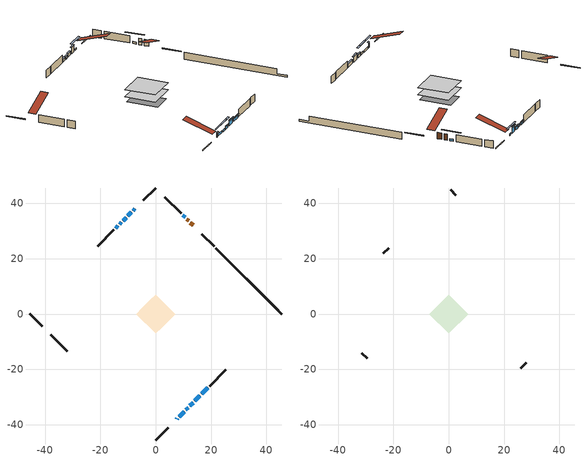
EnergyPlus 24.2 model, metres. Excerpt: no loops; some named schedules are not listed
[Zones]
conditioned space
 floor outside (Floor1 construction): -3.83,0 0,3.83 3.83,0 0,-3.83 z1.31
 floor adiabatic (AdiabaticFloorConstruction): -6.97,0 0,6.97 6.97,0 0,-6.97 z1.31
 floor foundation (Slab1 construction): -5.95,1.21 -1.21,5.95 5.95,-1.21 1.21,-5.95 z-0.98
 wall outside (RimJoist1 construction): 0,-45.55 4.46,-41.09 / -45.55,0 -41.09,-4.46 / 0,45.55 -4.46,41.09 / 21.09,24.45 16.63,28.91 z1.31:1.61
 wall outside (AdiabaticWallConstruction 1): 13.53,32.02 12.55,32.99 / 11.9,33.65 11.29,34.26 z1.31:3.34
 wall outside (AdiabaticWallConstruction): 7.56,-37.98 7.78,-37.77 z1.31:2.91; 10.63,34.92 9.82,35.73 / 10.92,-34.62 11.72,-33.83 z1.31:1.97; -7.56,37.98 -8.16,37.39 z1.31:1.82; 8.44,-37.11 10.27,-35.28 z1.31:2.02; 12.37,-33.17 13.51,-32.04 z1.31:2.17; -8.81,36.73 -10.04,35.51 z1.31:3.34; -10.69,34.85 -11.77,33.78 / 16.65,-28.9 18.81,-26.74 z1.31:2.3; -12.43,33.12 -13.02,32.52 z1.31:2; -13.68,31.87 -14.49,31.06 z1.31:2.15; 14.16,-31.39 15.99,-29.55 z1.31:2.99
 wall outside (Wall1 construction): 19.46,-26.08 25.37,-20.18 / -37.98,-7.56 -32.08,-13.47 / -15.14,30.4 -21.05,24.5 / 9.16,36.38 3.26,42.29 z1.31:3.75
 wall foundation (FoundationWall1 construction): 21.75,23.79,-0.98 21.75,23.79,1.31 43.17,2.38,1.31 43.17,2.38,-0.33 45.55,0,-0.33 45.55,0,-0.98
 window (WindowConstruction 6): 7.56,-37.98 7.78,-37.77 z1.31:2.91
 window (WindowConstruction 8): 10.63,34.92 9.82,35.73 z1.31:1.97
 window (WindowConstruction 9): -7.56,37.98 -8.16,37.39 z1.31:1.82
 window (WindowConstruction 10): 8.44,-37.11 10.27,-35.28 z1.31:2.02
 window (WindowConstruction 11): 10.93,-34.62 11.72,-33.83 z1.31:1.97
 window (WindowConstruction 7): 12.37,-33.17 13.5,-32.04 z1.31:2.17
 window (WindowConstruction): -8.81,36.73 -10.04,35.51 z1.31:3.34
 window (WindowConstruction 1): -10.69,34.85 -11.77,33.78 z1.31:2.3
 window (WindowConstruction 2): -12.43,33.12 -13.02,32.53 z1.31:2
 window (WindowConstruction 3): -13.68,31.87 -14.49,31.06 z1.31:2.15
 window (WindowConstruction 4): 14.16,-31.39 15.99,-29.55 z1.31:2.99
 window (WindowConstruction 5): 16.65,-28.9 18.81,-26.74 z1.31:2.3
 door (Door): 13.53,32.02 12.55,32.99 z1.31:3.34
 door (Door 1): 11.9,33.65 11.29,34.26 z1.31:3.34
 ceiling adiabatic (AdiabaticFloorConstruction): 0,-6.97 6.97,0 0,6.97 -6.97,0 z1.31
attic - vented
 floor to conditioned space (Floor2 construction Reversed): -6.97,0 0,6.97 6.97,0 0,-6.97 z3.75
 wall outside (Wall2 construction): 26.02,-19.52 27.97,-17.58 / -31.42,-14.13 -29.47,-16.07 / -21.7,23.84 -23.65,21.9 / 2.6,42.94 0.66,44.89 z1.31:3.75
 roof outside (Roof1 construction): 6.91,-38.64,3.75 0.12,-31.85,6.95 -1.67,-33.64,6.95 5.12,-40.43,3.75; -38.64,-6.91,3.75 -31.85,-0.12,6.95 -33.64,1.67,6.95 -40.43,-5.12,3.75; -6.91,38.64,3.75 -0.12,31.85,6.95 1.67,33.64,6.95 -5.12,40.43,3.75; 14.19,31.36,3.75 7.4,24.57,6.95 9.19,22.78,6.95 15.98,29.57,3.75
shading: 7.92,-37.62 7.42,-38.12 7.71,-38.41 8.21,-37.92 z3.11; 7.95,37.59 12.5,33.05 12.79,33.34 8.25,37.88 z4.61; -10.02,35.52 -5.7,39.85 -5.99,40.14 -10.31,35.81 z4.46; 12.13,-33.41 6.57,-38.98 6.86,-39.27 12.43,-33.7 z4.66; 13.58,-31.96 9.06,-36.49 9.35,-36.78 13.87,-32.26 z4.61; 13.65,-31.9 12.23,-33.32 12.52,-33.61 13.94,-32.19 z2.37; -10.18,35.37 -8.67,36.87 -8.96,37.17 -10.47,35.66 z3.54; -11.91,33.63 -10.55,35 -10.84,35.29 -12.2,33.92 z2.5; -13.16,32.38 -12.29,33.26 -12.58,33.55 -13.45,32.67 z2.2; -14.63,30.92 -13.54,32.01 -13.83,32.3 -14.92,31.21 z2.35; 16.14,-29.41 14.02,-31.53 14.31,-31.82 16.43,-29.7 z3.19; 18.95,-26.6 16.51,-29.04 16.8,-29.33 19.24,-26.89 z2.5
[Building]
Building 1: Terrain=Suburbs
[Site:Location]
Montreal Mirabel Intl AP_QC: Latitude {deg}=45.68; Longitude {deg}=-74.03; Time Zone {hr}=-5; Elevation {m}=82; Keep Site Location Information=Yes
[Site:GroundTemperature:Shallow]
0.642858, -1.75623, -1.94836, -0.80987, 3.76054, 8.30966, 12.2535, 14.7518, 14.9641, 12.9321, 9.08883, 4.67926
[Site:WaterMainsTemperature]
Calculation Method=Schedule; Temperature Schedule=mains temperature schedule
[Material] Roughness=Rough; Thermal Absorptance=0.9
Name | Thickness {m} | Conductivity {W/m-K} | Density {kg/m3} | Specific Heat {J/kg-K} | Solar Absorptance | Visible Absorptance
asphalt or fiberglass shingles | 0.00635 | 0.162714 | 1121.4 | 1465.45 | 0.4 | 0.4
ceiling loosefill ins | 0.169333 | 0.0480833 | 16.02 | 1046.75 | 0.7 | 0.7
ceiling stud and cavity | 0.1397 | 0.262704 | 65.682 | 1177.47 | 0.7 | 0.7
concrete 4.0 in. | 0.1016 | 1.803125 | 2242.8 | 837.4 | 0.7 | 0.7
concrete 8.0 in. | 0.2032 | 1.803125 | 2242.8 | 837.4 | 0.7 | 0.7
door material | 0.04445 | 0.0451087 | 512.64 | 1214.23 | 0.7 | 0.7
door material 1 | 0.04445 | 0.20624 | 512.64 | 1214.23 | 0.7 | 0.7
exterior vertical ins | 0.0398443 | 0.029427 | 32.04 | 1214.23 | 0.7 | 0.7
floor covering | 0.0127 | 0.0433444 | 54.468 | 1339.84 | 0.6 | 0.6
floor rigid ins | 0.051816 | 0.029427 | 32.04 | 1214.23 | 0.7 | 0.7
floor rigid ins 1; wall rigid ins | 0.512978 | 0.029427 | 32.04 | 1214.23 | 0.7 | 0.7
floor stud and cavity | 0.1397 | 0.0894249 | 92.3553 | 1139.71 | 0.7 | 0.7
floor stud and cavity 1 | 0.1397 | 1.75129 | 37.0049 | 1207.88 | 0.7 | 0.7
furniture material conditioned space 1 | 0.1524 | 0.115458 | 640.8 | 1214.23 | 0.6 | 0.6
gypsum board | 0.0127 | 0.160291 | 801 | 837.4 | 0.6 | 0.6
gypsum board 1 | 0.0127 | 0.160291 | 801 | 837.4 | 0.7 | 0.7
osb sheathing 0.5 in. | 0.0127 | 0.115458 | 512.64 | 1214.23 | 0.7 | 0.7
osb sheathing 0.75 in. | 0.01905 | 0.115458 | 512.64 | 1214.23 | 0.7 | 0.7
rim joist stud and cavity | 0.0508 | 0.103237 | 50.32683 | 1063.81 | 0.6 | 0.6
wall stud and cavity | 0.1397 | 0.0817921 | 139.0536 | 1170.24 | 0.7 | 0.7
wall stud and cavity 1 | 0.0889 | 6.1454 | 50.32683 | 1063.81 | 0.6 | 0.6
wall stud and cavity 2 | 0.0889 | 0.380278 | 52.3479 | 1209.89 | 0.7 | 0.7
wall stud and cavity 3 | 0.0889 | 0.391764 | 83.0341 | 1211.67 | 0.7 | 0.7
wood siding | 0.0254 | 0.102417 | 544.68 | 1172.36 | 0.4 | 0.4
wood siding 1 | 0.00254 | 0.102417 | 544.68 | 1172.36 | 0.4 | 0.4
wood siding 2; wood siding 3; wood siding 4 | 0.0254 | 0.102417 | 544.68 | 1172.36 | 0.7 | 0.7
[WindowMaterial:SimpleGlazingSystem]
Name | U-Factor {W/m2-K} | Solar Heat Gain Coefficient
WindowMaterial | 2.19795 | 0.39
WindowMaterial 1 | 3.23589 | 0.46
WindowMaterial 10 | 3.8741 | 0.44
WindowMaterial 2 | 4.56171 | 0.16
WindowMaterial 3 | 3.58055 | 0.45
WindowMaterial 4 | 2.63005 | 0.47
WindowMaterial 5 | 2.72771 | 0.24
WindowMaterial 6 | 2.05487 | 0.43
WindowMaterial 7 | 3.85763 | 0.44
WindowMaterial 8 | 4.49016 | 0.42
WindowMaterial 9 | 3.36819 | 0.45
[Construction]
AdiabaticFloorConstruction: floor stud and cavity 1, floor rigid ins 1, osb sheathing 0.75 in., floor covering
AdiabaticWallConstruction: wood siding 3, wall rigid ins, wall stud and cavity 2, gypsum board
AdiabaticWallConstruction 1: wood siding 4, wall rigid ins, wall stud and cavity 2, gypsum board
Door: door material
Door 1: door material 1
Floor1 construction: floor stud and cavity, floor rigid ins, osb sheathing 0.75 in., floor covering
Floor2 construction Reversed: gypsum board, ceiling stud and cavity, ceiling loosefill ins
FoundationWall1 construction: concrete 8.0 in., gypsum board 1
furniture construction conditioned space 1: furniture material conditioned space 1
PartitionWallConstruction: gypsum board, wall stud and cavity 3, gypsum board
RimJoist1 construction: wood siding 2, rim joist stud and cavity
Roof1 construction: asphalt or fiberglass shingles
Slab1 construction: concrete 4.0 in.
Wall1 construction: wood siding, osb sheathing 0.5 in., wall stud and cavity, gypsum board
Wall2 construction: wood siding 1, wall stud and cavity 1
WindowConstruction: WindowMaterial
WindowConstruction 1; WindowConstruction 5: WindowMaterial 1
WindowConstruction 10: WindowMaterial 9
WindowConstruction 11: WindowMaterial 10
WindowConstruction 2: WindowMaterial 2
WindowConstruction 3: WindowMaterial 3
WindowConstruction 4: WindowMaterial 4
WindowConstruction 6: WindowMaterial 5
WindowConstruction 7: WindowMaterial 6
WindowConstruction 8: WindowMaterial 7
WindowConstruction 9: WindowMaterial 8
[Zone] Multiplier=1; Part of Total Floor Area=Yes
Name | Volume {m3}
attic - vented | 50.5222
conditioned space | 407.7
[Space]
Name | Zone | Volume {m3}
attic - vented 1 | attic - vented | 50.5222
conditioned space 1 | conditioned space | 407.7
[ZoneInfiltration:EffectiveLeakageArea]
infil attic - vented 1: Zone or Space=attic - vented 1; Schedule=Always On Discrete; Effective Air Leakage Area {cm2}=4487.08; Stack Coefficient=0.00039217; Wind Coefficient=1.338e-05
[ZoneMixing]
whole house fan mix: Zone or Space=attic - vented; Schedule=Always On Continuous; Design Flow Rate Calculation Method=Flow/Zone; Design Flow Rate {m3/s}=0; Source Zone or Space=conditioned space
[SurfaceProperty:ExposedFoundationPerimeter]
Slab1: Exposed Perimeter Calculation Method=TotalExposedPerimeter; Total Exposed Perimeter {m}=33.651
[InternalMass] Zone or ZoneList=conditioned space; Space or SpaceList=conditioned space 1
Name | Construction | Surface Area {m2}
furniture mass conditioned space 1 | furniture construction conditioned space 1 | 77.772
partition wall mass | PartitionWallConstruction | 194.43
[Lights]
interior lighting: Zone or ZoneList or Space or SpaceList=conditioned space 1; Schedule=interior lighting schedule; Design Level Calculation Method=LightingLevel; Lighting Level {W}=343.2; Return Air Fraction=0; Fraction Radiant=0.6; Fraction Visible=0.2; Fraction Replaceable=1
[People]
occupants: Zone or ZoneList or Space or SpaceList=conditioned space 1; Number of People Schedule=occupants schedule; Number of People Calculation Method=People; Number of People=3; Fraction Radiant=0.314171; Sensible Heat Fraction=0.56303; Activity Level Schedule=occupants activity schedule; Carbon Dioxide Generation Rate {m3/s-W}=0; Enable ASHRAE 55 Comfort Warnings=No; Mean Radiant Temperature Calculation Type=EnclosureAveraged
[ElectricEquipment] Zone or ZoneList or Space or SpaceList=conditioned space 1; Design Level Calculation Method=EquipmentLevel
Name | Schedule | Design Level {W} | Fraction Latent | Fraction Radiant | Fraction Lost
clothes dryer | clothes dryer schedule | 140.772 | 0.015 | 0.081 | 0.85
clothes washer | clothes washer schedule | 32.1985 | 0.03 | 0.162 | 0.7
cooking range | cooking range schedule | 215.147 | 0.08 | 0.432 | 0.2
dishwasher | dishwasher schedule | 66.8632 | 0.3 | 0.18 | 0.4
fridge | fridge schedule | 72.9452 | 0 | 0.6 | 0
mech vent bath fan 0 | mech vent bath fan 0 schedule | 50.2 | 0 | 0 | 1
mech vent house fan | mech vent house fan schedule | 0 | 0 | 0 | 1
mech vent house fan cfis | mech vent house fan cfis schedule | 0 | 0 | 0 | 0
mech vent range fan 0 | mech vent range fan 0 schedule | 57 | 0 | 0 | 1
misc plug loads | misc plug loads schedule | 494.7 | 0.045 | 0.513 | 0.1
whole house fan | Always On Discrete | 0 | 0 | 0 | 1
[OtherEquipment] Zone or ZoneList or Space or SpaceList=conditioned space 1; Design Level Calculation Method=EquipmentLevel
Name | Fuel Type | Schedule | Design Level {W} | Fraction Latent | Fraction Radiant | Fraction Lost
clothes dryer 1 | Electricity | clothes dryer schedule | 0 | 0.015 | 0.081 | 0.85
cooking range 1 | Electricity | cooking range schedule | 0 | 0.08 | 0.432 | 0.2
general water use latent | None | general water use schedule | 62.594 | 1 | 0 | 0
general water use sensible | None | general water use schedule | -61.6891 | 0 | 0.6 | 0
mech vent house fan latent load | None | Always On Discrete | 0 | 1 | 0 | 0
mech vent house fan sensible load | None | Always On Discrete | 0 | 0 | 0 | 0
water heater energy adjustment1 | Electricity | Always On Discrete | 0.01 | 0 | 0 | 1
[ZoneInfiltration:DesignFlowRate] Zone or ZoneList or Space or SpaceList=conditioned space 1; Schedule=Always On Discrete; Design Flow Rate Calculation Method=Flow/Zone; Design Flow Rate {m3/s}=0
infil flow; natural vent flow; whole house fan flow
[Foundation:Kiva]
Foundation Kiva 1: Initial Indoor Air Temperature {C}=18; Wall Height Above Grade {m}=1.31; Wall Depth Below Slab {m}=0.2032; Custom Block Material Name 1=exterior vertical ins; Custom Block Depth 1 {m}=2.28999; Custom Block X Position 1 {m}=0.2159; Custom Block Z Position 1 {m}=0
[Foundation:Kiva:Settings]
Soil Conductivity {W/m-K}=0.849921; Soil Density {kg/m3}=1842.3; Soil Specific Heat {J/kg-K}=418.7; Ground Solar Absorptivity=0.9; Ground Thermal Absorptivity=0.9; Ground Surface Roughness {m}=0.03; Far-Field Width {m}=40; Deep-Ground Boundary Condition=ZeroFlux; Deep-Ground Depth {m}=40; Minimum Cell Dimension {m}=0.2; Maximum Cell Growth Coefficient=3; Simulation Timestep=Timestep
[Exterior:Lights]
exterior lighting: Schedule=exterior lighting schedule; Design Level {W}=75.6
[Schedule:Constant]
Name | Hourly Value
Always On Continuous; mech vent house fan schedule; mech vent house fan cfis schedule; Always On Discrete | 1
occupants activity schedule | 117.228
fridge schedule | 0
[Schedule:Week:Daily]
interior lighting schedule Week Rule - Jan1-Jan27: interior lighting schedule day, interior lighting schedule day, interior lighting schedule day, interior lighting schedule day, interior lighting schedule day, interior lighting schedule day, interior lighting schedule day, interior lighting schedule default day, interior lighting schedule default day, interior lighting schedule default day, interior lighting schedule default day, interior lighting schedule default day
interior lighting schedule Week Rule - Jan28-Feb3: interior lighting schedule day, interior lighting schedule day, interior lighting schedule day, interior lighting schedule day, interior lighting schedule day 1, interior lighting schedule day 1, interior lighting schedule day 1, interior lighting schedule default day, interior lighting schedule default day, interior lighting schedule default day, interior lighting schedule default day, interior lighting schedule default day
interior lighting schedule Week Rule - Feb4-Feb24: interior lighting schedule day 1, interior lighting schedule day 1, interior lighting schedule day 1, interior lighting schedule day 1, interior lighting schedule day 1, interior lighting schedule day 1, interior lighting schedule day 1, interior lighting schedule default day, interior lighting schedule default day, interior lighting schedule default day, interior lighting schedule default day, interior lighting schedule default day
interior lighting schedule Week Rule - Feb25-Mar3: interior lighting schedule day 1, interior lighting schedule day 1, interior lighting schedule day 1, interior lighting schedule day 1, interior lighting schedule day 2, interior lighting schedule day 2, interior lighting schedule day 2, interior lighting schedule default day, interior lighting schedule default day, interior lighting schedule default day, interior lighting schedule default day, interior lighting schedule default day
interior lighting schedule Week Rule - Mar4-Mar31: interior lighting schedule day 2, interior lighting schedule day 2, interior lighting schedule day 2, interior lighting schedule day 2, interior lighting schedule day 2, interior lighting schedule day 2, interior lighting schedule day 2, interior lighting schedule default day, interior lighting schedule default day, interior lighting schedule default day, interior lighting schedule default day, interior lighting schedule default day
interior lighting schedule Week Rule - Apr1-Apr28: interior lighting schedule day 3, interior lighting schedule day 3, interior lighting schedule day 3, interior lighting schedule day 3, interior lighting schedule day 3, interior lighting schedule day 3, interior lighting schedule day 3, interior lighting schedule default day, interior lighting schedule default day, interior lighting schedule default day, interior lighting schedule default day, interior lighting schedule default day
interior lighting schedule Week Rule - Apr29-May5: interior lighting schedule day 3, interior lighting schedule day 3, interior lighting schedule day 4, interior lighting schedule day 4, interior lighting schedule day 4, interior lighting schedule day 4, interior lighting schedule day 4, interior lighting schedule default day, interior lighting schedule default day, interior lighting schedule default day, interior lighting schedule default day, interior lighting schedule default day
interior lighting schedule Week Rule - May6-May26: interior lighting schedule day 4, interior lighting schedule day 4, interior lighting schedule day 4, interior lighting schedule day 4, interior lighting schedule day 4, interior lighting schedule day 4, interior lighting schedule day 4, interior lighting schedule default day, interior lighting schedule default day, interior lighting schedule default day, interior lighting schedule default day, interior lighting schedule default day
interior lighting schedule Week Rule - May27-Jun2: interior lighting schedule day 4, interior lighting schedule day 4, interior lighting schedule day 4, interior lighting schedule day 4, interior lighting schedule day 4, interior lighting schedule day 5, interior lighting schedule day 5, interior lighting schedule default day, interior lighting schedule default day, interior lighting schedule default day, interior lighting schedule default day, interior lighting schedule default day
interior lighting schedule Week Rule - Jun3-Jun30: interior lighting schedule day 5, interior lighting schedule day 5, interior lighting schedule day 5, interior lighting schedule day 5, interior lighting schedule day 5, interior lighting schedule day 5, interior lighting schedule day 5, interior lighting schedule default day, interior lighting schedule default day, interior lighting schedule default day, interior lighting schedule default day, interior lighting schedule default day
interior lighting schedule Week Rule - Jul1-Jul28: interior lighting schedule day 6, interior lighting schedule day 6, interior lighting schedule day 6, interior lighting schedule day 6, interior lighting schedule day 6, interior lighting schedule day 6, interior lighting schedule day 6, interior lighting schedule default day, interior lighting schedule default day, interior lighting schedule default day, interior lighting schedule default day, interior lighting schedule default day
interior lighting schedule Week Rule - Jul29-Aug4: interior lighting schedule day 6, interior lighting schedule day 6, interior lighting schedule day 6, interior lighting schedule day 7, interior lighting schedule day 7, interior lighting schedule day 7, interior lighting schedule day 7, interior lighting schedule default day, interior lighting schedule default day, interior lighting schedule default day, interior lighting schedule default day, interior lighting schedule default day
interior lighting schedule Week Rule - Aug5-Aug25: interior lighting schedule day 7, interior lighting schedule day 7, interior lighting schedule day 7, interior lighting schedule day 7, interior lighting schedule day 7, interior lighting schedule day 7, interior lighting schedule day 7, interior lighting schedule default day, interior lighting schedule default day, interior lighting schedule default day, interior lighting schedule default day, interior lighting schedule default day
interior lighting schedule Week Rule - Aug26-Sep1: interior lighting schedule day 7, interior lighting schedule day 7, interior lighting schedule day 7, interior lighting schedule day 7, interior lighting schedule day 7, interior lighting schedule day 7, interior lighting schedule day 8, interior lighting schedule default day, interior lighting schedule default day, interior lighting schedule default day, interior lighting schedule default day, interior lighting schedule default day
interior lighting schedule Week Rule - Sep2-Sep29: interior lighting schedule day 8, interior lighting schedule day 8, interior lighting schedule day 8, interior lighting schedule day 8, interior lighting schedule day 8, interior lighting schedule day 8, interior lighting schedule day 8, interior lighting schedule default day, interior lighting schedule default day, interior lighting schedule default day, interior lighting schedule default day, interior lighting schedule default day
interior lighting schedule Week Rule - Sep30-Oct6: interior lighting schedule day 8, interior lighting schedule day 9, interior lighting schedule day 9, interior lighting schedule day 9, interior lighting schedule day 9, interior lighting schedule day 9, interior lighting schedule day 9, interior lighting schedule default day, interior lighting schedule default day, interior lighting schedule default day, interior lighting schedule default day, interior lighting schedule default day
interior lighting schedule Week Rule - Oct7-Oct27: interior lighting schedule day 9, interior lighting schedule day 9, interior lighting schedule day 9, interior lighting schedule day 9, interior lighting schedule day 9, interior lighting schedule day 9, interior lighting schedule day 9, interior lighting schedule default day, interior lighting schedule default day, interior lighting schedule default day, interior lighting schedule default day, interior lighting schedule default day
interior lighting schedule Week Rule - Oct28-Nov3: interior lighting schedule day 9, interior lighting schedule day 9, interior lighting schedule day 9, interior lighting schedule day 9, interior lighting schedule day 10, interior lighting schedule day 10, interior lighting schedule day 10, interior lighting schedule default day, interior lighting schedule default day, interior lighting schedule default day, interior lighting schedule default day, interior lighting schedule default day
interior lighting schedule Week Rule - Nov4-Nov24: interior lighting schedule day 10, interior lighting schedule day 10, interior lighting schedule day 10, interior lighting schedule day 10, interior lighting schedule day 10, interior lighting schedule day 10, interior lighting schedule day 10, interior lighting schedule default day, interior lighting schedule default day, interior lighting schedule default day, interior lighting schedule default day, interior lighting schedule default day
interior lighting schedule Week Rule - Nov25-Dec1: interior lighting schedule day 10, interior lighting schedule day 10, interior lighting schedule day 10, interior lighting schedule day 10, interior lighting schedule day 10, interior lighting schedule day 10, interior lighting schedule day 11, interior lighting schedule default day, interior lighting schedule default day, interior lighting schedule default day, interior lighting schedule default day, interior lighting schedule default day
interior lighting schedule Week Rule - Dec2-Dec31: interior lighting schedule day 11, interior lighting schedule day 11, interior lighting schedule day 11, interior lighting schedule day 11, interior lighting schedule day 11, interior lighting schedule day 11, interior lighting schedule day 11, interior lighting schedule default day, interior lighting schedule default day, interior lighting schedule default day, interior lighting schedule default day, interior lighting schedule default day
occupants schedule Week Rule - Jan1-Dec31: occupants schedule day, occupants schedule day, occupants schedule day, occupants schedule day, occupants schedule day, occupants schedule day, occupants schedule day, occupants schedule default day, occupants schedule default day, occupants schedule default day, occupants schedule default day, occupants schedule default day
clothes dryer schedule Week Rule - Jan1-Dec31: clothes dryer schedule day, clothes dryer schedule day, clothes dryer schedule day, clothes dryer schedule day, clothes dryer schedule day, clothes dryer schedule day, clothes dryer schedule day, clothes dryer schedule default day, clothes dryer schedule default day, clothes dryer schedule default day, clothes dryer schedule default day, clothes dryer schedule default day
clothes washer schedule Week Rule - Jan1-Dec31: clothes washer schedule day, clothes washer schedule day, clothes washer schedule day, clothes washer schedule day, clothes washer schedule day, clothes washer schedule day, clothes washer schedule day, clothes washer schedule default day, clothes washer schedule default day, clothes washer schedule default day, clothes washer schedule default day, clothes washer schedule default day
cooking range schedule Week Rule - Jan1-Dec31: cooking range schedule day, cooking range schedule day, cooking range schedule day, cooking range schedule day, cooking range schedule day, cooking range schedule day, cooking range schedule day, cooking range schedule default day, cooking range schedule default day, cooking range schedule default day, cooking range schedule default day, cooking range schedule default day
dishwasher schedule Week Rule - Jan1-Dec31: dishwasher schedule day, dishwasher schedule day, dishwasher schedule day, dishwasher schedule day, dishwasher schedule day, dishwasher schedule day, dishwasher schedule day, dishwasher schedule default day, dishwasher schedule default day, dishwasher schedule default day, dishwasher schedule default day, dishwasher schedule default day
mech vent bath fan 0 schedule Week Rule - Jan1-Dec31: mech vent bath fan 0 schedule day, mech vent bath fan 0 schedule day, mech vent bath fan 0 schedule day, mech vent bath fan 0 schedule day, mech vent bath fan 0 schedule day, mech vent bath fan 0 schedule day, mech vent bath fan 0 schedule day, mech vent bath fan 0 schedule default day, mech vent bath fan 0 schedule default day, mech vent bath fan 0 schedule default day, mech vent bath fan 0 schedule default day, mech vent bath fan 0 schedule default day
mech vent range fan 0 schedule Week Rule - Jan1-Dec31: mech vent range fan 0 schedule day, mech vent range fan 0 schedule day, mech vent range fan 0 schedule day, mech vent range fan 0 schedule day, mech vent range fan 0 schedule day, mech vent range fan 0 schedule day, mech vent range fan 0 schedule day, mech vent range fan 0 schedule default day, mech vent range fan 0 schedule default day, mech vent range fan 0 schedule default day, mech vent range fan 0 schedule default day, mech vent range fan 0 schedule default day
misc plug loads schedule Week Rule - Jan1-Dec31: misc plug loads schedule day, misc plug loads schedule day, misc plug loads schedule day, misc plug loads schedule day, misc plug loads schedule day, misc plug loads schedule day, misc plug loads schedule day, misc plug loads schedule default day, misc plug loads schedule default day, misc plug loads schedule default day, misc plug loads schedule default day, misc plug loads schedule default day
general water use schedule Week Rule - Jan1-Dec31: general water use schedule day, general water use schedule day, general water use schedule day, general water use schedule day, general water use schedule day, general water use schedule day, general water use schedule day, general water use schedule default day, general water use schedule default day, general water use schedule default day, general water use schedule default day, general water use schedule default day
exterior lighting schedule Week Rule - Jan1-Jan27: exterior lighting schedule day, exterior lighting schedule day, exterior lighting schedule day, exterior lighting schedule day, exterior lighting schedule day, exterior lighting schedule day, exterior lighting schedule day, exterior lighting schedule default day, exterior lighting schedule default day, exterior lighting schedule default day, exterior lighting schedule default day, exterior lighting schedule default day
exterior lighting schedule Week Rule - Jan28-Feb3: exterior lighting schedule day, exterior lighting schedule day, exterior lighting schedule day, exterior lighting schedule day, exterior lighting schedule day 1, exterior lighting schedule day 1, exterior lighting schedule day 1, exterior lighting schedule default day, exterior lighting schedule default day, exterior lighting schedule default day, exterior lighting schedule default day, exterior lighting schedule default day
exterior lighting schedule Week Rule - Feb4-Feb24: exterior lighting schedule day 1, exterior lighting schedule day 1, exterior lighting schedule day 1, exterior lighting schedule day 1, exterior lighting schedule day 1, exterior lighting schedule day 1, exterior lighting schedule day 1, exterior lighting schedule default day, exterior lighting schedule default day, exterior lighting schedule default day, exterior lighting schedule default day, exterior lighting schedule default day
exterior lighting schedule Week Rule - Feb25-Mar3: exterior lighting schedule day 1, exterior lighting schedule day 1, exterior lighting schedule day 1, exterior lighting schedule day 1, exterior lighting schedule day 2, exterior lighting schedule day 2, exterior lighting schedule day 2, exterior lighting schedule default day, exterior lighting schedule default day, exterior lighting schedule default day, exterior lighting schedule default day, exterior lighting schedule default day
exterior lighting schedule Week Rule - Mar4-Mar31: exterior lighting schedule day 2, exterior lighting schedule day 2, exterior lighting schedule day 2, exterior lighting schedule day 2, exterior lighting schedule day 2, exterior lighting schedule day 2, exterior lighting schedule day 2, exterior lighting schedule default day, exterior lighting schedule default day, exterior lighting schedule default day, exterior lighting schedule default day, exterior lighting schedule default day
exterior lighting schedule Week Rule - Apr1-Apr28: exterior lighting schedule day 3, exterior lighting schedule day 3, exterior lighting schedule day 3, exterior lighting schedule day 3, exterior lighting schedule day 3, exterior lighting schedule day 3, exterior lighting schedule day 3, exterior lighting schedule default day, exterior lighting schedule default day, exterior lighting schedule default day, exterior lighting schedule default day, exterior lighting schedule default day
exterior lighting schedule Week Rule - Apr29-May5: exterior lighting schedule day 3, exterior lighting schedule day 3, exterior lighting schedule day 4, exterior lighting schedule day 4, exterior lighting schedule day 4, exterior lighting schedule day 4, exterior lighting schedule day 4, exterior lighting schedule default day, exterior lighting schedule default day, exterior lighting schedule default day, exterior lighting schedule default day, exterior lighting schedule default day
exterior lighting schedule Week Rule - May6-May26: exterior lighting schedule day 4, exterior lighting schedule day 4, exterior lighting schedule day 4, exterior lighting schedule day 4, exterior lighting schedule day 4, exterior lighting schedule day 4, exterior lighting schedule day 4, exterior lighting schedule default day, exterior lighting schedule default day, exterior lighting schedule default day, exterior lighting schedule default day, exterior lighting schedule default day
exterior lighting schedule Week Rule - May27-Jun2: exterior lighting schedule day 4, exterior lighting schedule day 4, exterior lighting schedule day 4, exterior lighting schedule day 4, exterior lighting schedule day 4, exterior lighting schedule day 5, exterior lighting schedule day 5, exterior lighting schedule default day, exterior lighting schedule default day, exterior lighting schedule default day, exterior lighting schedule default day, exterior lighting schedule default day
exterior lighting schedule Week Rule - Jun3-Jun30: exterior lighting schedule day 5, exterior lighting schedule day 5, exterior lighting schedule day 5, exterior lighting schedule day 5, exterior lighting schedule day 5, exterior lighting schedule day 5, exterior lighting schedule day 5, exterior lighting schedule default day, exterior lighting schedule default day, exterior lighting schedule default day, exterior lighting schedule default day, exterior lighting schedule default day
exterior lighting schedule Week Rule - Jul1-Jul28: exterior lighting schedule day 6, exterior lighting schedule day 6, exterior lighting schedule day 6, exterior lighting schedule day 6, exterior lighting schedule day 6, exterior lighting schedule day 6, exterior lighting schedule day 6, exterior lighting schedule default day, exterior lighting schedule default day, exterior lighting schedule default day, exterior lighting schedule default day, exterior lighting schedule default day
exterior lighting schedule Week Rule - Jul29-Aug4: exterior lighting schedule day 6, exterior lighting schedule day 6, exterior lighting schedule day 6, exterior lighting schedule day 7, exterior lighting schedule day 7, exterior lighting schedule day 7, exterior lighting schedule day 7, exterior lighting schedule default day, exterior lighting schedule default day, exterior lighting schedule default day, exterior lighting schedule default day, exterior lighting schedule default day
exterior lighting schedule Week Rule - Aug5-Aug25: exterior lighting schedule day 7, exterior lighting schedule day 7, exterior lighting schedule day 7, exterior lighting schedule day 7, exterior lighting schedule day 7, exterior lighting schedule day 7, exterior lighting schedule day 7, exterior lighting schedule default day, exterior lighting schedule default day, exterior lighting schedule default day, exterior lighting schedule default day, exterior lighting schedule default day
exterior lighting schedule Week Rule - Aug26-Sep1: exterior lighting schedule day 7, exterior lighting schedule day 7, exterior lighting schedule day 7, exterior lighting schedule day 7, exterior lighting schedule day 7, exterior lighting schedule day 7, exterior lighting schedule day 8, exterior lighting schedule default day, exterior lighting schedule default day, exterior lighting schedule default day, exterior lighting schedule default day, exterior lighting schedule default day
exterior lighting schedule Week Rule - Sep2-Sep29: exterior lighting schedule day 8, exterior lighting schedule day 8, exterior lighting schedule day 8, exterior lighting schedule day 8, exterior lighting schedule day 8, exterior lighting schedule day 8, exterior lighting schedule day 8, exterior lighting schedule default day, exterior lighting schedule default day, exterior lighting schedule default day, exterior lighting schedule default day, exterior lighting schedule default day
exterior lighting schedule Week Rule - Sep30-Oct6: exterior lighting schedule day 8, exterior lighting schedule day 9, exterior lighting schedule day 9, exterior lighting schedule day 9, exterior lighting schedule day 9, exterior lighting schedule day 9, exterior lighting schedule day 9, exterior lighting schedule default day, exterior lighting schedule default day, exterior lighting schedule default day, exterior lighting schedule default day, exterior lighting schedule default day
exterior lighting schedule Week Rule - Oct7-Oct27: exterior lighting schedule day 9, exterior lighting schedule day 9, exterior lighting schedule day 9, exterior lighting schedule day 9, exterior lighting schedule day 9, exterior lighting schedule day 9, exterior lighting schedule day 9, exterior lighting schedule default day, exterior lighting schedule default day, exterior lighting schedule default day, exterior lighting schedule default day, exterior lighting schedule default day
exterior lighting schedule Week Rule - Oct28-Nov3: exterior lighting schedule day 9, exterior lighting schedule day 9, exterior lighting schedule day 9, exterior lighting schedule day 9, exterior lighting schedule day 10, exterior lighting schedule day 10, exterior lighting schedule day 10, exterior lighting schedule default day, exterior lighting schedule default day, exterior lighting schedule default day, exterior lighting schedule default day, exterior lighting schedule default day
exterior lighting schedule Week Rule - Nov4-Nov24: exterior lighting schedule day 10, exterior lighting schedule day 10, exterior lighting schedule day 10, exterior lighting schedule day 10, exterior lighting schedule day 10, exterior lighting schedule day 10, exterior lighting schedule day 10, exterior lighting schedule default day, exterior lighting schedule default day, exterior lighting schedule default day, exterior lighting schedule default day, exterior lighting schedule default day
[Schedule:Year]
interior lighting schedule: interior lighting schedule Week Rule - Jan1-Jan27, 1, 1, 1, 27, interior lighting schedule Week Rule - Jan28-Feb3, 1, 28, 2, 3, interior lighting schedule Week Rule - Feb4-Feb24, 2, 4, 2, 24, interior lighting schedule Week Rule - Feb25-Mar3, 2, 25, 3, 3, interior lighting schedule Week Rule - Mar4-Mar31, 3, 4, 3, 31, interior lighting schedule Week Rule - Apr1-Apr28, 4, 1, 4, 28, interior lighting schedule Week Rule - Apr29-May5, 4, 29, 5, 5, interior lighting schedule Week Rule - May6-May26, 5, 6, 5, 26, interior lighting schedule Week Rule - May27-Jun2, 5, 27, 6, 2, interior lighting schedule Week Rule - Jun3-Jun30, 6, 3, 6, 30, interior lighting schedule Week Rule - Jul1-Jul28, 7, 1, 7, 28, interior lighting schedule Week Rule - Jul29-Aug4, 7, 29, 8, 4, interior lighting schedule Week Rule - Aug5-Aug25, 8, 5, 8, 25, interior lighting schedule Week Rule - Aug26-Sep1, 8, 26, 9, 1, interior lighting schedule Week Rule - Sep2-Sep29, 9, 2, 9, 29, interior lighting schedule Week Rule - Sep30-Oct6, 9, 30, 10, 6, interior lighting schedule Week Rule - Oct7-Oct27, 10, 7, 10, 27, interior lighting schedule Week Rule - Oct28-Nov3, 10, 28, 11, 3, interior lighting schedule Week Rule - Nov4-Nov24, 11, 4, 11, 24, interior lighting schedule Week Rule - Nov25-Dec1, 11, 25, 12, 1, interior lighting schedule Week Rule - Dec2-Dec31, 12, 2, 12, 31
occupants schedule: occupants schedule Week Rule - Jan1-Dec31, 1, 1, 12, 31
clothes dryer schedule: clothes dryer schedule Week Rule - Jan1-Dec31, 1, 1, 12, 31
clothes washer schedule: clothes washer schedule Week Rule - Jan1-Dec31, 1, 1, 12, 31
cooking range schedule: cooking range schedule Week Rule - Jan1-Dec31, 1, 1, 12, 31
dishwasher schedule: dishwasher schedule Week Rule - Jan1-Dec31, 1, 1, 12, 31
mech vent bath fan 0 schedule: mech vent bath fan 0 schedule Week Rule - Jan1-Dec31, 1, 1, 12, 31
mech vent range fan 0 schedule: mech vent range fan 0 schedule Week Rule - Jan1-Dec31, 1, 1, 12, 31
misc plug loads schedule: misc plug loads schedule Week Rule - Jan1-Dec31, 1, 1, 12, 31
general water use schedule: general water use schedule Week Rule - Jan1-Dec31, 1, 1, 12, 31
exterior lighting schedule: exterior lighting schedule Week Rule - Jan1-Jan27, 1, 1, 1, 27, exterior lighting schedule Week Rule - Jan28-Feb3, 1, 28, 2, 3, exterior lighting schedule Week Rule - Feb4-Feb24, 2, 4, 2, 24, exterior lighting schedule Week Rule - Feb25-Mar3, 2, 25, 3, 3, exterior lighting schedule Week Rule - Mar4-Mar31, 3, 4, 3, 31, exterior lighting schedule Week Rule - Apr1-Apr28, 4, 1, 4, 28, exterior lighting schedule Week Rule - Apr29-May5, 4, 29, 5, 5, exterior lighting schedule Week Rule - May6-May26, 5, 6, 5, 26, exterior lighting schedule Week Rule - May27-Jun2, 5, 27, 6, 2, exterior lighting schedule Week Rule - Jun3-Jun30, 6, 3, 6, 30, exterior lighting schedule Week Rule - Jul1-Jul28, 7, 1, 7, 28, exterior lighting schedule Week Rule - Jul29-Aug4, 7, 29, 8, 4, exterior lighting schedule Week Rule - Aug5-Aug25, 8, 5, 8, 25, exterior lighting schedule Week Rule - Aug26-Sep1, 8, 26, 9, 1, exterior lighting schedule Week Rule - Sep2-Sep29, 9, 2, 9, 29, exterior lighting schedule Week Rule - Sep30-Oct6, 9, 30, 10, 6, exterior lighting schedule Week Rule - Oct7-Oct27, 10, 7, 10, 27, exterior lighting schedule Week Rule - Oct28-Nov3, 10, 28, 11, 3, exterior lighting schedule Week Rule - Nov4-Nov24, 11, 4, 11, 24, exterior lighting schedule Week Rule - Nov25-Dec1, 11, 25, 12, 1, exterior lighting schedule Week Rule - Dec2-Dec31, 12, 2, 12, 31
[Schedule:Compact]
mains temperature schedule: Through: 01/01, For: AllDays, Until: 24:00, 5.61444, Through: 01/02, For: AllDays, Until: 24:00, 5.535, Through: 01/03, For: AllDays, Until: 24:00, 5.45667, Through: 01/04, For: AllDays, Until: 24:00, 5.37944, Through: 01/05, For: AllDays, Until: 24:00, 5.30333, Through: 01/06, For: AllDays, Until: 24:00, 5.22889, Through: 01/07, For: AllDays, Until: 24:00, 5.15611, Through: 01/08, For: AllDays, Until: 24:00, 5.08389, Through: 01/09, For: AllDays, Until: 24:00, 5.01333, Through: 01/10, For: AllDays, Until: 24:00, 4.94444, Through: 01/11, For: AllDays, Until: 24:00, 4.87667, Through: 01/12, For: AllDays, Until: 24:00, 4.81056, Through: 01/13, For: AllDays, Until: 24:00, 4.74556, Through: 01/14, For: AllDays, Until: 24:00, 4.68222, Through: 01/15, For: AllDays, Until: 24:00, 4.62056, Through: 01/16, For: AllDays, Until: 24:00, 4.56, Through: 01/17, For: AllDays, Until: 24:00, 4.50111, Through: 01/18, For: AllDays, Until: 24:00, 4.44389, Through: 01/19, For: AllDays, Until: 24:00, 4.38778, Through: 01/20, For: AllDays, Until: 24:00, 4.33389, Through: 01/21, For: AllDays, Until: 24:00, 4.28111, Through: 01/22, For: AllDays, Until: 24:00, 4.23, Through: 01/23, For: AllDays, Until: 24:00, 4.18056, Through: 01/24, For: AllDays, Until: 24:00, 4.13278, Through: 01/25, For: AllDays, Until: 24:00, 4.08667, Through: 01/26, For: AllDays, Until: 24:00, 4.04222, Through: 01/27, For: AllDays, Until: 24:00, 3.99944, Through: 01/28, For: AllDays, Until: 24:00, 3.95833, Through: 01/29, For: AllDays, Until: 24:00, 3.91889, Through: 01/30, For: AllDays, Until: 24:00, 3.88111, Through: 01/31, For: AllDays, Until: 24:00, 3.845, Through: 02/01, For: AllDays, Until: 24:00, 3.81056, Through: 02/02, For: AllDays, Until: 24:00, 3.77778, Through: 02/03, For: AllDays, Until: 24:00, 3.74722, Through: 02/04, For: AllDays, Until: 24:00, 3.71833, Through: 02/05, For: AllDays, Until: 24:00, 3.69056, Through: 02/06, For: AllDays, Until: 24:00, 3.66556, Through: 02/07, For: AllDays, Until: 24:00, 3.64167, Through: 02/08, For: AllDays, Until: 24:00, 3.61944, Through: 02/09, For: AllDays, Until: 24:00, 3.59944, Through: 02/10, For: AllDays, Until: 24:00, 3.58111, Through: 02/11, For: AllDays, Until: 24:00, 3.56444, Through: 02/12, For: AllDays, Until: 24:00, 3.55, Through: 02/13, For: AllDays, Until: 24:00, 3.53667, Through: 02/14, For: AllDays, Until: 24:00, 3.52556, Through: 02/15, For: AllDays, Until: 24:00, 3.51667, Through: 02/16, For: AllDays, Until: 24:00, 3.50889, Through: 02/17, For: AllDays, Until: 24:00, 3.50333, Through: 02/18, For: AllDays, Until: 24:00, 3.49944, Through: 02/19, For: AllDays, Until: 24:00, 3.49778, Through: 02/20, For: AllDays, Until: 24:00, 3.49778, Through: 02/21, For: AllDays, Until: 24:00, 3.49944, Through: 02/22, For: AllDays, Until: 24:00, 3.50278, Through: 02/23, For: AllDays, Until: 24:00, 3.50833, Through: 02/24, For: AllDays, Until: 24:00, 3.515, Through: 02/25, For: AllDays, Until: 24:00, 3.52444, Through: 02/26, For: AllDays, Until: 24:00, 3.535, Through: 02/27, For: AllDays, Until: 24:00, 3.54778, Through: 02/28, For: AllDays, Until: 24:00, 3.56222, Through: 03/01, For: AllDays, Until: 24:00, 3.57833, Through: 03/02, For: AllDays, Until: 24:00, 3.59667, Through: 03/03, For: AllDays, Until: 24:00, 3.61667, Through: 03/04, For: AllDays, Until: 24:00, 3.63833, Through: 03/05, For: AllDays, Until: 24:00, 3.66167, Through: 03/06, For: AllDays, Until: 24:00, 3.68667, Through: 03/07, For: AllDays, Until: 24:00, 3.71389, Through: 03/08, For: AllDays, Until: 24:00, 3.74278, Through: 03/09, For: AllDays, Until: 24:00, 3.77333, Through: 03/10, For: AllDays, Until: 24:00, 3.80556, Through: 03/11, For: AllDays, Until: 24:00, 3.83944, Through: 03/12, For: AllDays, Until: 24:00, 3.87556, Through: 03/13, For: AllDays, Until: 24:00, 3.91278, Through: 03/14, For: AllDays, Until: 24:00, 3.95222, Through: 03/15, For: AllDays, Until: 24:00, 3.99278, Through: 03/16, For: AllDays, Until: 24:00, 4.03556, Through: 03/17, For: AllDays, Until: 24:00, 4.08, Through: 03/18, For: AllDays, Until: 24:00, 4.12556, Through: 03/19, For: AllDays, Until: 24:00, 4.17333, Through: 03/20, For: AllDays, Until: 24:00, 4.22278, Through: 03/21, For: AllDays, Until: 24:00, 4.27333, Through: 03/22, For: AllDays, Until: 24:00, 4.32556, Through: 03/23, For: AllDays, Until: 24:00, 4.38, Through: 03/24, For: AllDays, Until: 24:00, 4.43556, Through: 03/25, For: AllDays, Until: 24:00, 4.49222, Through: 03/26, For: AllDays, Until: 24:00, 4.55111, Through: 03/27, For: AllDays, Until: 24:00, 4.61111, Through: 03/28, For: AllDays, Until: 24:00, 4.67278, Through: 03/29, For: AllDays, Until: 24:00, 4.73611, Through: 03/30, For: AllDays, Until: 24:00, 4.80056, Through: 03/31, For: AllDays, Until: 24:00, 4.86667, Through: 04/01, For: AllDays, Until: 24:00, 4.93444, Through: 04/02, For: AllDays, Until: 24:00, 5.00333, Through: 04/03, For: AllDays, Until: 24:00, 5.07333, Through: 04/04, For: AllDays, Until: 24:00, 5.145, Through: 04/05, For: AllDays, Until: 24:00, 5.21833, Through: 04/06, For: AllDays, Until: 24:00, 5.29222, Through: 04/07, For: AllDays, Until: 24:00, 5.36778, Through: 04/08, For: AllDays, Until: 24:00, 5.445, Through: 04/09, For: AllDays, Until: 24:00, 5.52333, Through: 04/10, For: AllDays, Until: 24:00, 5.60222, Through: 04/11, For: AllDays, Until: 24:00, 5.68278, Through: 04/12, For: AllDays, Until: 24:00, 5.765, Through: 04/13, For: AllDays, Until: 24:00, 5.84778, Through: 04/14, For: AllDays, Until: 24:00, 5.93167, Through: 04/15, For: AllDays, Until: 24:00, 6.01722, Through: 04/16, For: AllDays, Until: 24:00, 6.10333, Through: 04/17, For: AllDays, Until: 24:00, 6.19056, Through: 04/18, For: AllDays, Until: 24:00, 6.27889, Through: 04/19, For: AllDays, Until: 24:00, 6.36833, Through: 04/20, For: AllDays, Until: 24:00, 6.45833, Through: 04/21, For: AllDays, Until: 24:00, 6.55, Through: 04/22, For: AllDays, Until: 24:00, 6.64222, Through: 04/23, For: AllDays, Until: 24:00, 6.735, Through: 04/24, For: AllDays, Until: 24:00, 6.82944, Through: 04/25, For: AllDays, Until: 24:00, 6.92389, Through: 04/26, For: AllDays, Until: 24:00, 7.01944, Through: 04/27, For: AllDays, Until: 24:00, 7.11611, Through: 04/28, For: AllDays, Until: 24:00, 7.21333, Through: 04/29, For: AllDays, Until: 24:00, 7.31111, Through: 04/30, For: AllDays, Until: 24:00, 7.41, Through: 05/01, For: AllDays, Until: 24:00, 7.50944, Through: 05/02, For: AllDays, Until: 24:00, 7.60889, Through: 05/03, For: AllDays, Until: 24:00, 7.71, Through: 05/04, For: AllDays, Until: 24:00, 7.81111, Through: 05/05, For: AllDays, Until: 24:00, 7.91278, Through: 05/06, For: AllDays, Until: 24:00, 8.015, Through: 05/07, For: AllDays, Until: 24:00, 8.11778, Through: 05/08, For: AllDays, Until: 24:00, 8.22056, Through: 05/09, For: AllDays, Until: 24:00, 8.32444, Through: 05/10, For: AllDays, Until: 24:00, 8.42833, Through: 05/11, For: AllDays, Until: 24:00, 8.53278, Through: 05/12, For: AllDays, Until: 24:00, 8.63722, Through: 05/13, For: AllDays, Until: 24:00, 8.74222, Through: 05/14, For: AllDays, Until: 24:00, 8.84778, Through: 05/15, For: AllDays, Until: 24:00, 8.95333, Through: 05/16, For: AllDays, Until: 24:00, 9.05889, Through: 05/17, For: AllDays, Until: 24:00, 9.165, Through: 05/18, For: AllDays, Until: 24:00, 9.27111, Through: 05/19, For: AllDays, Until: 24:00, 9.37722, Through: 05/20, For: AllDays, Until: 24:00, 9.48389, Through: 05/21, For: AllDays, Until: 24:00, 9.59, Through: 05/22, For: AllDays, Until: 24:00, 9.69667, Through: 05/23, For: AllDays, Until: 24:00, 9.80278, Through: 05/24, For: AllDays, Until: 24:00, 9.90944, Through: 05/25, For: AllDays, Until: 24:00, 10.0156, Through: 05/26, For: AllDays, Until: 24:00, 10.1217, Through: 05/27, For: AllDays, Until: 24:00, 10.2278, Through: 05/28, For: AllDays, Until: 24:00, 10.3339, Through: 05/29, For: AllDays, Until: 24:00, 10.4394, Through: 05/30, For: AllDays, Until: 24:00, 10.545, Through: 05/31, For: AllDays, Until: 24:00, 10.65, Through: 06/01, For: AllDays, Until: 24:00, 10.755, Through: 06/02, For: AllDays, Until: 24:00, 10.86, Through: 06/03, For: AllDays, Until: 24:00, 10.9639, Through: 06/04, For: AllDays, Until: 24:00, 11.0678, Through: 06/05, For: AllDays, Until: 24:00, 11.1717, Through: 06/06, For: AllDays, Until: 24:00, 11.2744, Through: 06/07, For: AllDays, Until: 24:00, 11.3772, Through: 06/08, For: AllDays, Until: 24:00, 11.4789, Through: 06/09, For: AllDays, Until: 24:00, 11.5806, Through: 06/10, For: AllDays, Until: 24:00, 11.6817, Through: 06/11, For: AllDays, Until: 24:00, 11.7822, Through: 06/12, For: AllDays, Until: 24:00, 11.8817, Through: 06/13, For: AllDays, Until: 24:00, 11.9811, Through: 06/14, For: AllDays, Until: 24:00, 12.0794, Through: 06/15, For: AllDays, Until: 24:00, 12.1772, Through: 06/16, For: AllDays, Until: 24:00, 12.2739, Through: 06/17, For: AllDays, Until: 24:00, 12.37, Through: 06/18, For: AllDays, Until: 24:00, 12.4656, Through: 06/19, For: AllDays, Until: 24:00, 12.56, Through: 06/20, For: AllDays, Until: 24:00, 12.6539, Through: 06/21, For: AllDays, Until: 24:00, 12.7467, Through: 06/22, For: AllDays, Until: 24:00, 12.8389, Through: 06/23, For: AllDays, Until: 24:00, 12.93, Through: 06/24, For: AllDays, Until: 24:00, 13.02, Through: 06/25, For: AllDays, Until: 24:00, 13.1089, Through: 06/26, For: AllDays, Until: 24:00, 13.1972, Through: 06/27, For: AllDays, Until: 24:00, 13.2839, Through: 06/28, For: AllDays, Until: 24:00, 13.37, Through: 06/29, For: AllDays, Until: 24:00, 13.455, Through: 06/30, For: AllDays, Until: 24:00, 13.5383, Through: 07/01, For: AllDays, Until: 24:00, 13.6211, Through: 07/02, For: AllDays, Until: 24:00, 13.7028, Through: 07/03, For: AllDays, Until: 24:00, 13.7828, Through: 07/04, For: AllDays, Until: 24:00, 13.8617, Through: 07/05, For: AllDays, Until: 24:00, 13.9394, Through: 07/06, For: AllDays, Until: 24:00, 14.0161, Through: 07/07, For: AllDays, Until: 24:00, 14.0911, Through: 07/08, For: AllDays, Until: 24:00, 14.165, Through: 07/09, For: AllDays, Until: 24:00, 14.2378, Through: 07/10, For: AllDays, Until: 24:00, 14.3089, Through: 07/11, For: AllDays, Until: 24:00, 14.3789, Through: 07/12, For: AllDays, Until: 24:00, 14.4472, Through: 07/13, For: AllDays, Until: 24:00, 14.5144, Through: 07/14, For: AllDays, Until: 24:00, 14.58, Through: 07/15, For: AllDays, Until: 24:00, 14.6444, Through: 07/16, For: AllDays, Until: 24:00, 14.7072, Through: 07/17, For: AllDays, Until: 24:00, 14.7683, Through: 07/18, For: AllDays, Until: 24:00, 14.8278, Through: 07/19, For: AllDays, Until: 24:00, 14.8861, Through: 07/20, For: AllDays, Until: 24:00, 14.9428, Through: 07/21, For: AllDays, Until: 24:00, 14.9978, Through: 07/22, For: AllDays, Until: 24:00, 15.0517, Through: 07/23, For: AllDays, Until: 24:00, 15.1033, Through: 07/24, For: AllDays, Until: 24:00, 15.1539, Through: 07/25, For: AllDays, Until: 24:00, 15.2028, Through: 07/26, For: AllDays, Until: 24:00, 15.2494, Through: 07/27, For: AllDays, Until: 24:00, 15.295, Through: 07/28, For: AllDays, Until: 24:00, 15.3389, Through: 07/29, For: AllDays, Until: 24:00, 15.3811, Through: 07/30, For: AllDays, Until: 24:00, 15.4211, Through: 07/31, For: AllDays, Until: 24:00, 15.46, Through: 08/01, For: AllDays, Until: 24:00, 15.4972, Through: 08/02, For: AllDays, Until: 24:00, 15.5322, Through: 08/03, For: AllDays, Until: 24:00, 15.5656, Through: 08/04, For: AllDays, Until: 24:00, 15.5978, Through: 08/05, For: AllDays, Until: 24:00, 15.6278, Through: 08/06, For: AllDays, Until: 24:00, 15.6561, Through: 08/07, For: AllDays, Until: 24:00, 15.6822, Through: 08/08, For: AllDays, Until: 24:00, 15.7072, Through: 08/09, For: AllDays, Until: 24:00, 15.73, Through: 08/10, For: AllDays, Until: 24:00, 15.7511, Through: 08/11, For: AllDays, Until: 24:00, 15.7706, Through: 08/12, For: AllDays, Until: 24:00, 15.7883, Through: 08/13, For: AllDays, Until: 24:00, 15.8039, Through: 08/14, For: AllDays, Until: 24:00, 15.8178, Through: 08/15, For: AllDays, Until: 24:00, 15.83, Through: 08/16, For: AllDays, Until: 24:00, 15.84, Through: 08/17, For: AllDays, Until: 24:00, 15.8489, Through: 08/18, For: AllDays, Until: 24:00, 15.8556, Through: 08/19, For: AllDays, Until: 24:00, 15.86, Through: 08/20, For: AllDays, Until: 24:00, 15.8633, Through: 08/21, For: AllDays, Until: 24:00, 15.8644, Through: 08/22, For: AllDays, Until: 24:00, 15.8633, Through: 08/23, For: AllDays, Until: 24:00, 15.8611, Through: 08/24, For: AllDays, Until: 24:00, 15.8567, Through: 08/25, For: AllDays, Until: 24:00, 15.8506, Through: 08/26, For: AllDays, Until: 24:00, 15.8428, Through: 08/27, For: AllDays, Until: 24:00, 15.8328, Through: 08/28, For: AllDays, Until: 24:00, 15.8211, Through: 08/29, For: AllDays, Until: 24:00, 15.8078, Through: 08/30, For: AllDays, Until: 24:00, 15.7922, Through: 08/31, For: AllDays, Until: 24:00, 15.7756, Through: 09/01, For: AllDays, Until: 24:00, 15.7567, Through: 09/02, For: AllDays, Until: 24:00, 15.7356, Through: 09/03, For: AllDays, Until: 24:00, 15.7133, Through: 09/04, For: AllDays, Until: 24:00, 15.6889, Through: 09/05, For: AllDays, Until: 24:00, 15.6628, Through: 09/06, For: AllDays, Until: 24:00, 15.635, Through: 09/07, For: AllDays, Until: 24:00, 15.6056, Through: 09/08, For: AllDays, Until: 24:00, 15.5744, Through: 09/09, For: AllDays, Until: 24:00, 15.5411, Through: 09/10, For: AllDays, Until: 24:00, 15.5061, Through: 09/11, For: AllDays, Until: 24:00, 15.47, Through: 09/12, For: AllDays, Until: 24:00, 15.4317, Through: 09/13, For: AllDays, Until: 24:00, 15.3917, Through: 09/14, For: AllDays, Until: 24:00, 15.35, Through: 09/15, For: AllDays, Until: 24:00, 15.3067, Through: 09/16, For: AllDays, Until: 24:00, 15.2617, Through: 09/17, For: AllDays, Until: 24:00, 15.215, Through: 09/18, For: AllDays, Until: 24:00, 15.1667, Through: 09/19, For: AllDays, Until: 24:00, 15.1167, Through: 09/20, For: AllDays, Until: 24:00, 15.065, Through: 09/21, For: AllDays, Until: 24:00, 15.0122, Through: 09/22, For: AllDays, Until: 24:00, 14.9572, Through: 09/23, For: AllDays, Until: 24:00, 14.9011, Through: 09/24, For: AllDays, Until: 24:00, 14.8433, Through: 09/25, For: AllDays, Until: 24:00, 14.7839, Through: 09/26, For: AllDays, Until: 24:00, 14.7233, Through: 09/27, For: AllDays, Until: 24:00, 14.6606, Through: 09/28, For: AllDays, Until: 24:00, 14.5972, Through: 09/29, For: AllDays, Until: 24:00, 14.5317, Through: 09/30, For: AllDays, Until: 24:00, 14.465, Through: 10/01, For: AllDays, Until: 24:00, 14.3967, Through: 10/02, For: AllDays, Until: 24:00, 14.3272, Through: 10/03, For: AllDays, Until: 24:00, 14.2567, Through: 10/04, For: AllDays, Until: 24:00, 14.1844, Through: 10/05, For: AllDays, Until: 24:00, 14.1106, Through: 10/06, For: AllDays, Until: 24:00, 14.0356, Through: 10/07, For: AllDays, Until: 24:00, 13.9594, Through: 10/08, For: AllDays, Until: 24:00, 13.8822, Through: 10/09, For: AllDays, Until: 24:00, 13.8033, Through: 10/10, For: AllDays, Until: 24:00, 13.7233, Through: 10/11, For: AllDays, Until: 24:00, 13.6422, Through: 10/12, For: AllDays, Until: 24:00, 13.56, Through: 10/13, For: AllDays, Until: 24:00, 13.4767, Through: 10/14, For: AllDays, Until: 24:00, 13.3922, Through: 10/15, For: AllDays, Until: 24:00, 13.3067, Through: 10/16, For: AllDays, Until: 24:00, 13.22, Through: 10/17, For: AllDays, Until: 24:00, 13.1322, Through: 10/18, For: AllDays, Until: 24:00, 13.0433, Through: 10/19, For: AllDays, Until: 24:00, 12.9533, Through: 10/20, For: AllDays, Until: 24:00, 12.8628, Through: 10/21, For: AllDays, Until: 24:00, 12.7711, Through: 10/22, For: AllDays, Until: 24:00, 12.6783, Through: 10/23, For: AllDays, Until: 24:00, 12.585, Through: 10/24, For: AllDays, Until: 24:00, 12.4906, Through: 10/25, For: AllDays, Until: 24:00, 12.395, Through: 10/26, For: AllDays, Until: 24:00, 12.2994, Through: 10/27, For: AllDays, Until: 24:00, 12.2022, Through: 10/28, For: AllDays, Until: 24:00, 12.105, Through: 10/29, For: AllDays, Until: 24:00, 12.0067, Through: 10/30, For: AllDays, Until: 24:00, 11.9078, Through: 10/31, For: AllDays, Until: 24:00, 11.8083, Through: 11/01, For: AllDays, Until: 24:00, 11.7078, Through: 11/02, For: AllDays, Until: 24:00, 11.6072, Through: 11/03, For: AllDays, Until: 24:00, 11.5056, Through: 11/04, For: AllDays, Until: 24:00, 11.4039, Through: 11/05, For: AllDays, Until: 24:00, 11.3011, Through: 11/06, For: AllDays, Until: 24:00, 11.1983, Through: 11/07, For: AllDays, Until: 24:00, 11.095, Through: 11/08, For: AllDays, Until: 24:00, 10.9911, Through: 11/09, For: AllDays, Until: 24:00, 10.8872, Through: 11/10, For: AllDays, Until: 24:00, 10.7822, Through: 11/11, For: AllDays, Until: 24:00, 10.6778, Through: 11/12, For: AllDays, Until: 24:00, 10.5722, Through: 11/13, For: AllDays, Until: 24:00, 10.4672, Through: 11/14, For: AllDays, Until: 24:00, 10.3611, Through: 11/15, For: AllDays, Until: 24:00, 10.2556, Through: 11/16, For: AllDays, Until: 24:00, 10.1494, Through: 11/17, For: AllDays, Until: 24:00, 10.0433, Through: 11/18, For: AllDays, Until: 24:00, 9.93722, Through: 11/19, For: AllDays, Until: 24:00, 9.83056, Through: 11/20, For: AllDays, Until: 24:00, 9.72444, Through: 11/21, For: AllDays, Until: 24:00, 9.61778, Through: 11/22, For: AllDays, Until: 24:00, 9.51167, Through: 11/23, For: AllDays, Until: 24:00, 9.405, Through: 11/24, For: AllDays, Until: 24:00, 9.29889, Through: 11/25, For: AllDays, Until: 24:00, 9.19278, Through: 11/26, For: AllDays, Until: 24:00, 9.08667, Through: 11/27, For: AllDays, Until: 24:00, 8.98111, Through: 11/28, For: AllDays, Until: 24:00, 8.875, Through: 11/29, For: AllDays, Until: 24:00, 8.77, Through: 11/30, For: AllDays, Until: 24:00, 8.665, Through: 12/01, For: AllDays, Until: 24:00, 8.56, Through: 12/02, For: AllDays, Until: 24:00, 8.45556, Through: 12/03, For: AllDays, Until: 24:00, 8.35111, Through: 12/04, For: AllDays, Until: 24:00, 8.24778, Through: 12/05, For: AllDays, Until: 24:00, 8.14444, Through: 12/06, For: AllDays, Until: 24:00, 8.04167, Through: 12/07, For: AllDays, Until: 24:00, 7.93889, Through: 12/08, For: AllDays, Until: 24:00, 7.83722, Through: 12/09, For: AllDays, Until: 24:00, 7.73611, Through: 12/10, For: AllDays, Until: 24:00, 7.63556, Through: 12/11, For: AllDays, Until: 24:00, 7.535, Through: 12/12, For: AllDays, Until: 24:00, 7.43556, Through: 12/13, For: AllDays, Until: 24:00, 7.33667, Through: 12/14, For: AllDays, Until: 24:00, 7.23889, Through: 12/15, For: AllDays, Until: 24:00, 7.14167, Through: 12/16, For: AllDays, Until: 24:00, 7.045, Through: 12/17, For: AllDays, Until: 24:00, 6.94889, Through: 12/18, For: AllDays, Until: 24:00, 6.85389, Through: 12/19, For: AllDays, Until: 24:00, 6.75944, Through: 12/20, For: AllDays, Until: 24:00, 6.66611, Through: 12/21, For: AllDays, Until: 24:00, 6.57389, Through: 12/22, For: AllDays, Until: 24:00, 6.48222, Through: 12/23, For: AllDays, Until: 24:00, 6.39167, Through: 12/24, For: AllDays, Until: 24:00, 6.30222, Through: 12/25, For: AllDays, Until: 24:00, 6.21333, Through: 12/26, For: AllDays, Until: 24:00, 6.12611, Through: 12/27, For: AllDays, Until: 24:00, 6.03944, Through: 12/28, For: AllDays, Until: 24:00, 5.95389, Through: 12/29, For: AllDays, Until: 24:00, 5.86944, Through: 12/30, For: AllDays, Until: 24:00, 5.78611, Through: 12/31, For: AllDays, Until: 24:00, 5.70444
